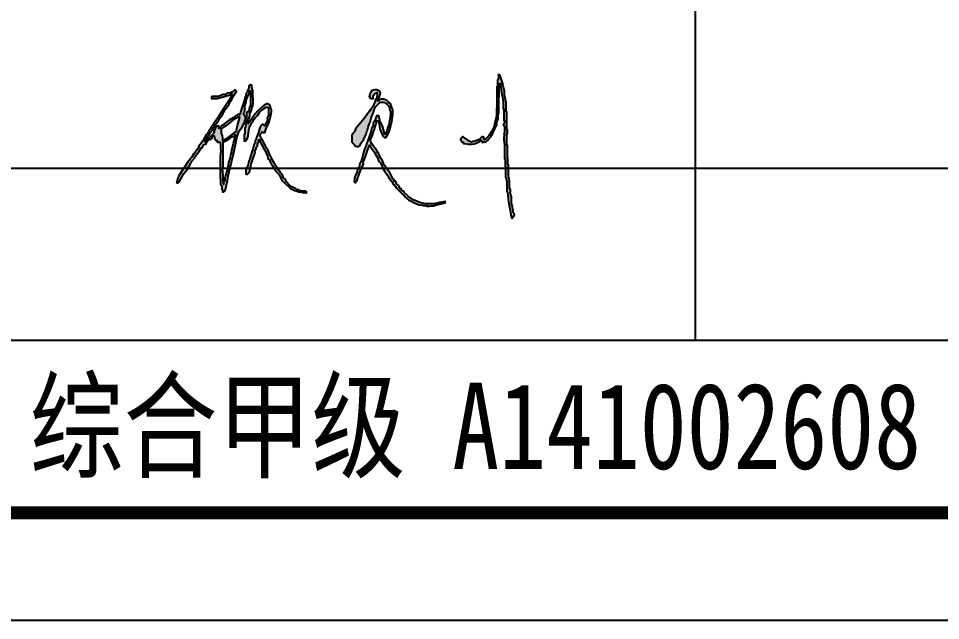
# Model space of a CAD drawing. Extents: x -51258 to 164715, y -112558 to 496610.
# Drawn here: x 108144 to 118850, y 0 to 6991 of the extents above; entities that cross this region are included whole.
import ezdxf

# ---------------------------------------------------------------- set-up
doc = ezdxf.new("R2010")
doc.units = 0
doc.header["$LTSCALE"] = 1000
doc.layers.add('TK', color=7, linetype='Continuous')
doc.styles.add('TK', font='', dxfattribs={"width": 0.8})
doc.styles.get('TK').set_extended_font_data('FangSong_GB2312')

# ---------------------------------------------------------------- blocks, each defined once
blk = doc.blocks.new('RTGSREG')
for points in [[(0, 0), (-59400, 0), (-59400, 42000), (0, 42000)], [(-58400, 41500), (-500, 41500), (-500, 500), (-58400, 500)]]:
    blk.add_lwpolyline(points, close=True)
for points in [[(-13000, 6100), (-13000, 1300)], [(-500, 2100), (-18500, 2100)], [(-500, 1300), (-18500, 1300)]]:
    blk.add_lwpolyline(points)
at = {"const_width": 60}
blk.add_lwpolyline([(-500, 500), (-18500, 500)], dxfattribs=at)
at = {"style": 'TK', "width": 0.8}
blk.add_text('综合甲级 A141002608', height=400, dxfattribs=at).set_placement((-16091.1, 704.3))
blk = doc.blocks.new('顾')
h = blk.add_hatch(color=256)
h.dxf.hatch_style = 1
h.paths.add_polyline_path([(9632.7, 1245.1), (9638.1, 1260.2), (9646.6, 1270), (9650.3, 1275.8), (9655.6, 1287.8), (9657.9, 1294.1), (9658.5, 1297.7), (9658.3, 1304.4), (9655, 1308.1), (9653.8, 1310.6), (9652.8, 1315.5), (9654.3, 1319.2), (9655, 1321), (9656.5, 1324.7), (9656.1, 1333.6), (9656.7, 1338.3), (9659.3, 1346.8), (9662.2, 1360.6), (9664.7, 1367.5), (9671.3, 1380), (9671.3, 1382.9), (9671.3, 1384.4), (9671.3, 1387.4), (9672.7, 1387.4), (9673.5, 1387.4), (9674.9, 1387.4), (9674.9, 1369.7), (9674.9, 1360.8), (9674.9, 1343.1), (9671.4, 1334.7), (9670.3, 1330.1), (9669.4, 1321), (9665.9, 1320.7), (9663.8, 1319.4), (9662, 1316.4), (9662, 1305.7), (9662, 1300.3), (9662, 1289.7), (9660.6, 1286.7), (9659.8, 1285.2), (9658.3, 1282.3), (9659.5, 1276.5), (9659.1, 1272.9), (9656.5, 1267.5), (9656.5, 1260.2), (9656.5, 1256.5), (9656.5, 1249.1), (9655.8, 1249.1), (9655.4, 1249.1), (9654.7, 1249.1), (9654.7, 1240.2), (9654.7, 1235.8), (9654.7, 1227), (9658.1, 1227.3), (9660.2, 1228.6), (9662, 1231.6), (9662, 1232.7), (9662, 1233.2), (9662, 1234.3), (9663.1, 1234.3), (9663.7, 1234.3), (9664.8, 1234.3), (9665.2, 1236.2), (9665.4, 1237.1), (9665.7, 1239), (9666.8, 1244.5), (9667.4, 1247.3), (9668.5, 1252.8), (9669.5, 1262.6), (9670.7, 1267.5), (9674, 1276.7), (9676.4, 1281.5), (9677.9, 1283.8), (9681.4, 1287.8), (9686, 1297.3), (9689.4, 1301.8), (9697.1, 1309), (9704.9, 1320.7), (9710.3, 1326.1), (9722, 1333.9), (9724.8, 1335.7), (9727.1, 1335.9), (9730.3, 1334.8), (9730.7, 1334.1), (9731.3, 1333.8), (9732.1, 1333.9), (9732.1, 1323.6), (9732.1, 1318.4), (9732.1, 1308.1), (9730.6, 1305.1), (9729.9, 1303.7), (9728.4, 1300.7), (9728.9, 1294.7), (9728.3, 1291.4), (9725.6, 1286), (9723.1, 1283.1), (9722.4, 1280.6), (9722.9, 1276.7), (9720.3, 1275.9), (9718.1, 1276.5), (9716.4, 1278.6), (9715.6, 1280.3), (9713.2, 1280.7), (9711.8, 1279.5), (9707.6, 1274.7), (9705.8, 1271.7), (9703.5, 1265.7), (9699.8, 1254.6), (9698, 1249.1), (9694.3, 1238), (9693.3, 1234), (9692.3, 1232), (9689.7, 1228.8), (9690, 1224.3), (9689.4, 1221.6), (9686.9, 1217.8), (9684.5, 1208.7), (9683, 1204.3), (9679.5, 1195.6), (9675.3, 1180.8), (9673.1, 1173.5), (9668.5, 1158.8), (9667.2, 1151.9), (9666, 1148.4), (9663, 1142.2), (9660.2, 1134.5), (9659.6, 1130), (9660.2, 1121.9), (9661.8, 1121.4), (9662.5, 1121), (9663.9, 1120), (9666.7, 1123.1), (9668.2, 1124.6), (9671.3, 1127.4), (9677.1, 1152.9), (9680.8, 1165.5), (9689.7, 1190.1), (9688.8, 1194.6), (9689.6, 1197.6), (9692.5, 1201.2), (9693.1, 1205.2), (9694.2, 1207.4), (9697.1, 1210.4), (9696.8, 1215.7), (9697.4, 1218.6), (9699.8, 1223.3), (9701.1, 1226), (9701.3, 1227.7), (9700.8, 1230.7), (9702.2, 1230.7), (9703, 1230.7), (9704.4, 1230.7), (9704.7, 1226.4), (9705.6, 1224), (9708.1, 1220.5), (9712.9, 1211.3), (9715.3, 1206.7), (9720.1, 1197.5), (9723.8, 1190.1), (9725.6, 1186.4), (9729.3, 1179), (9730.6, 1172.4), (9732.6, 1168.9), (9737.6, 1164.3), (9736.7, 1161.8), (9737.4, 1159.5), (9739.5, 1157.8), (9740.9, 1154.3), (9741.9, 1152.6), (9744.1, 1149.5), (9752.1, 1135.8), (9756.8, 1129.3), (9767.1, 1117.3), (9773.2, 1105.5), (9777.2, 1100), (9786.5, 1090.5), (9797, 1080.2), (9803.1, 1075.6), (9816, 1068.4), (9822.5, 1067.2), (9825.8, 1066), (9831.7, 1062.9), (9835.9, 1064.2), (9839.1, 1063.7), (9842.7, 1061), (9846.3, 1062.1), (9848.2, 1062.3), (9851.9, 1062), (9852.3, 1061.2), (9853, 1060.9), (9853.8, 1061), (9854, 1063.4), (9853.5, 1064.9), (9851.9, 1066.6), (9843.8, 1066.3), (9839.6, 1066.7), (9831.7, 1068.4), (9830.2, 1069.9), (9829.4, 1070.6), (9828, 1072.1), (9824.8, 1070.9), (9822, 1071.5), (9819.7, 1073.9), (9807.1, 1080.6), (9801.1, 1085), (9791.1, 1095.1), (9788, 1101.5), (9785.6, 1104.6), (9780, 1109), (9778.1, 1115.5), (9776.3, 1118.7), (9771.7, 1123.7), (9768.8, 1129.6), (9766.6, 1132.4), (9761.6, 1136.6), (9762, 1139.1), (9761, 1141), (9758.8, 1142.2), (9758.1, 1145), (9756.8, 1146.5), (9754.2, 1147.7), (9755, 1150.7), (9754, 1153.3), (9751.5, 1155.1), (9745.5, 1166.1), (9742.6, 1171.6), (9736.7, 1182.7), (9735.6, 1184.8), (9735.2, 1185.9), (9734.9, 1188.3), (9729.7, 1198.6), (9727.1, 1203.7), (9722, 1214.1), (9715.6, 1225.1), (9712.5, 1230.6), (9706.3, 1241.7), (9705.1, 1244.9), (9705.7, 1247.6), (9708.1, 1250), (9710, 1252.3), (9710.8, 1253.7), (9711.8, 1256.5), (9715.4, 1255.3), (9717.3, 1254.9), (9721, 1254.6), (9724.6, 1266.9), (9727, 1272.9), (9733, 1284.1), (9736.2, 1296), (9737.9, 1301.9), (9741.3, 1313.6), (9742, 1322.5), (9741.4, 1327.3), (9738.5, 1335.7), (9736.8, 1341), (9734.8, 1343.6), (9730.3, 1346.8), (9722.3, 1344), (9718.4, 1341.9), (9711.8, 1336.7), (9702.4, 1328.4), (9698, 1323.9), (9689.7, 1314.5), (9680.9, 1301.6), (9676.5, 1295.1), (9667.6, 1282.3), (9668.4, 1292), (9669.3, 1296.9), (9672.2, 1306.2), (9672.9, 1313.9), (9674.1, 1317.9), (9677.7, 1324.7), (9678.5, 1331.5), (9679.5, 1335), (9682.3, 1341.3), (9682.7, 1347.9), (9682.9, 1351.2), (9683.2, 1357.9), (9683.7, 1361.5), (9683.5, 1363.6), (9682.3, 1367.1), (9682.3, 1375.9), (9682.3, 1380.4), (9682.3, 1389.2), (9679.5, 1395.4), (9678.7, 1399), (9678.6, 1405.8), (9675, 1406.7), (9672.5, 1406.2), (9669.4, 1404), (9669.1, 1397.1), (9668.1, 1393.4), (9664.8, 1387.4), (9664.2, 1383.3), (9663.1, 1381.1), (9660.2, 1378.2), (9660.5, 1373.6), (9659.9, 1371), (9657.4, 1367.1), (9650.7, 1345), (9647.4, 1333.9), (9640.8, 1311.8), (9638, 1312.8), (9635.5, 1312.2), (9633.5, 1309.9), (9627.4, 1307.8), (9624.4, 1306), (9619.6, 1301.6), (9606.3, 1294), (9600, 1289.5), (9588.3, 1279.5), (9584.1, 1277.3), (9582.2, 1275.7), (9579.1, 1272.1), (9578.9, 1270.2), (9578.5, 1269.1), (9577.2, 1267.5), (9575.8, 1267.5), (9575, 1267.5), (9573.5, 1267.5), (9573.5, 1270.5), (9573.5, 1272), (9573.5, 1274.9), (9570.2, 1275.7), (9567.9, 1275.2), (9565.2, 1273.1), (9561.9, 1267.2), (9560.2, 1264.2), (9556.9, 1258.3), (9557.8, 1255), (9557.2, 1252.7), (9555.1, 1250), (9546.7, 1241.7), (9542.3, 1237.8), (9533, 1230.7), (9533.2, 1228.3), (9532.7, 1226.8), (9531.1, 1225.1), (9529.8, 1224.3), (9528.2, 1224.7), (9527.4, 1226), (9529.7, 1229.8), (9531.3, 1231.6), (9534.8, 1234.3), (9536.7, 1240.8), (9538.6, 1244.1), (9543.1, 1249.1), (9547.3, 1256.1), (9549.7, 1259.5), (9555.1, 1265.7), (9554.7, 1268.1), (9555.7, 1270.1), (9557.9, 1271.2), (9560.8, 1277.1), (9563, 1279.9), (9568, 1284.1), (9567.6, 1286.6), (9568.6, 1288.5), (9570.8, 1289.7), (9576.9, 1300.3), (9580.3, 1305.4), (9587.4, 1315.5), (9594, 1327.9), (9597.9, 1333.9), (9606.7, 1345), (9608.6, 1351.5), (9610.5, 1354.7), (9615, 1359.7), (9619.4, 1368.6), (9621.7, 1373), (9626.1, 1381.8), (9628.3, 1383), (9629.3, 1384.9), (9628.8, 1387.4), (9626.9, 1389.6), (9623.9, 1390), (9621.5, 1388.3), (9614.6, 1383.4), (9610.4, 1381.6), (9602.1, 1380), (9599.3, 1379), (9597.9, 1378.2), (9595.7, 1376.3), (9590.4, 1376.6), (9587.5, 1375.9), (9582.8, 1373.5), (9573.5, 1370.6), (9568.5, 1369.9), (9558.8, 1369.9), (9555.1, 1370.2), (9553.1, 1370), (9549.6, 1368.9), (9549.6, 1366.7), (9549.6, 1365.6), (9549.6, 1363.4), (9556.9, 1363.4), (9560.6, 1363.4), (9568, 1363.4), (9578.7, 1366.3), (9584.1, 1367.7), (9594.7, 1370.8), (9602.7, 1373), (9606.7, 1374.5), (9614.1, 1378.2), (9615.5, 1377.6), (9616, 1375.6), (9615, 1374.5), (9605.5, 1357.1), (9600.3, 1348.5), (9589.2, 1332.1), (9576.9, 1311.6), (9570.2, 1301.6), (9556, 1282.3), (9553.6, 1277.5), (9552.1, 1275.3), (9548.6, 1271.2), (9546.2, 1266.5), (9544.7, 1264.2), (9541.3, 1260.2), (9536.7, 1251.7), (9534.1, 1247.6), (9528.4, 1239.9), (9521.7, 1227.4), (9517.8, 1221.4), (9509, 1210.4), (9507.1, 1203.9), (9505.3, 1200.6), (9500.7, 1195.6), (9497.9, 1192.4), (9496.7, 1190.4), (9495.2, 1186.4), (9494.1, 1186.4), (9493.5, 1186.4), (9492.4, 1186.4), (9485.9, 1174.6), (9481.9, 1168.9), (9473.1, 1158.8), (9464, 1144.7), (9459.3, 1137.7), (9450, 1123.7), (9444.5, 1113.9), (9442.3, 1108.6), (9439, 1097.9), (9438.6, 1096.4), (9438.4, 1095.7), (9438, 1094.2), (9441.3, 1093.5), (9443.6, 1094), (9446.3, 1096.1), (9455.8, 1114), (9461.4, 1122.6), (9474, 1138.5), (9473.6, 1140.9), (9474.5, 1142.9), (9476.7, 1144), (9483.4, 1156.5), (9487.3, 1162.5), (9496.1, 1173.5), (9495.7, 1175.9), (9496.7, 1177.9), (9498.9, 1179), (9506.4, 1189), (9509.9, 1194.2), (9516.4, 1204.8), (9517.9, 1204.8), (9518.6, 1204.8), (9520.1, 1204.8), (9522.3, 1209.3), (9523.4, 1211.5), (9525.6, 1215.9), (9530, 1216.7), (9532.6, 1218.5), (9534.8, 1222.4), (9534.8, 1223.5), (9534.8, 1224), (9534.8, 1225.1), (9541.5, 1229.6), (9544.8, 1231.8), (9551.4, 1236.2), (9551.7, 1239.7), (9553, 1241.8), (9556, 1243.6), (9557.1, 1243.6), (9557.7, 1243.6), (9558.8, 1243.6), (9559.6, 1237.3), (9560.8, 1234.1), (9564.3, 1228.8), (9565.8, 1228.8), (9566.5, 1228.8), (9568, 1228.8), (9567.7, 1226.5), (9568.3, 1225), (9569.9, 1223.3), (9572.8, 1223.3), (9574.3, 1223.3), (9577.2, 1223.3), (9578.2, 1215.2), (9578.4, 1211.1), (9578.1, 1203), (9579.2, 1192.7), (9579, 1187.4), (9577.2, 1177.2), (9577.2, 1149.2), (9577.2, 1135.2), (9577.2, 1107.1), (9578, 1107.1), (9578.3, 1107.1), (9579.1, 1107.1), (9579.1, 1099.8), (9579.1, 1096.1), (9579.1, 1088.7), (9580.5, 1085.7), (9581.3, 1084.3), (9582.8, 1081.3), (9583.3, 1074.7), (9583.6, 1071.3), (9584.6, 1064.7), (9587.6, 1064.1), (9589.6, 1064.7), (9592, 1066.6), (9591.6, 1069), (9592.5, 1071), (9594.7, 1072.1), (9600.5, 1100.2), (9603.4, 1114.2), (9609.5, 1142.2), (9612.4, 1154), (9613.9, 1159.9), (9616.9, 1171.7), (9617.2, 1173.1), (9617.4, 1173.9), (9617.8, 1175.3), (9618.6, 1175.4), (9619.1, 1176.5), (9618.7, 1177.2), (9620.2, 1184.6), (9620.9, 1188.3), (9622.4, 1195.6), (9623.1, 1198.6), (9623.5, 1200.1), (9624.2, 1203), (9625.7, 1210.4), (9626.5, 1214.1), (9627.9, 1221.4), (9630.6, 1237.2)])
h.paths.add_polyline_path([(9581.1, 1252.1), (9580.6, 1256.8), (9580.9, 1265.7), (9590.8, 1272.3), (9595.6, 1275.8), (9604.9, 1283.2), (9617.9, 1293.5), (9625.1, 1298), (9639.9, 1305.3), (9640, 1302.7), (9639.8, 1301.3), (9639, 1298.9), (9635.3, 1284.1), (9633.5, 1276.7), (9629.8, 1262), (9629.5, 1259.4), (9628.4, 1257.8), (9626.1, 1256.5), (9610.9, 1243.5), (9602.4, 1237.8), (9584.6, 1228.8), (9585.3, 1234.7), (9585.1, 1237.8), (9583.7, 1243.6)], flags=16)
h.paths.add_polyline_path([(9586.4, 1223.3), (9587.9, 1222.7), (9589.2, 1223), (9590.1, 1224.2), (9596.8, 1227.8), (9600.1, 1229.7), (9606.7, 1233.4), (9611.7, 1238), (9615, 1239.8), (9621.5, 1241.7), (9623.1, 1243.4), (9623.6, 1244.9), (9623.3, 1247.3), (9624.8, 1247.3), (9625.5, 1247.3), (9627, 1247.3), (9627.6, 1245.8), (9627.3, 1244.5), (9626.1, 1243.6), (9622.3, 1228.1), (9620.4, 1220.4), (9616.9, 1204.8), (9615.4, 1197.5), (9614.7, 1193.8), (9613.2, 1186.4), (9613.6, 1185.7), (9613.1, 1184.7), (9612.3, 1184.6), (9611.9, 1183.1), (9611.7, 1182.4), (9611.3, 1180.9), (9609.1, 1172), (9608, 1167.6), (9605.8, 1158.8), (9603.1, 1143.1), (9601.2, 1135.3), (9596.6, 1120), (9594.2, 1113), (9593.6, 1109.1), (9593.8, 1101.6), (9590.8, 1097), (9589.8, 1094.1), (9589.2, 1088.7), (9588.5, 1089.4), (9588.1, 1089.8), (9587.4, 1090.5), (9586.3, 1107.1), (9585.7, 1115.4), (9584.6, 1132), (9584.2, 1137.6), (9584.6, 1140.6), (9586.4, 1145.8), (9586.4, 1176.8), (9586.4, 1192.3)], flags=16)
h.paths.add_polyline_path([(10071.5, 1265.3), (10073, 1269.7), (10075.9, 1278.6), (10077.6, 1283.6), (10078.1, 1286.2), (10078.7, 1291.5), (10080.9, 1291.5), (10082, 1291.5), (10084.2, 1291.5), (10087.8, 1272.7), (10090.4, 1263.3), (10097.1, 1245.4), (10099.2, 1242.1), (10100.6, 1240.5), (10103.6, 1238), (10105.4, 1238), (10106.4, 1238), (10108.2, 1238), (10115.6, 1250.5), (10118.7, 1257.3), (10123, 1271.2), (10124.1, 1275.6), (10124.6, 1277.9), (10125.7, 1282.3), (10127.2, 1291.1), (10127.9, 1295.6), (10129.4, 1304.4), (10129.8, 1306.6), (10130, 1307.7), (10130.3, 1309.9), (10130.3, 1317.3), (10130.3, 1321), (10130.3, 1328.4), (10128.5, 1332.2), (10127.3, 1334.1), (10124.8, 1337.6), (10124.9, 1341.4), (10124.2, 1343.7), (10122, 1346.8), (10117, 1351), (10114.6, 1353.2), (10110, 1357.9), (10103.7, 1360.2), (10100.2, 1361), (10093.5, 1361.6), (10090.1, 1360), (10088.5, 1358.8), (10086.1, 1356), (10084.2, 1356), (10083.3, 1356), (10081.5, 1356), (10085.6, 1364.1), (10087.3, 1368.5), (10089.8, 1377.2), (10090.5, 1381.4), (10089.7, 1384.1), (10087, 1387.4), (10084.2, 1388.4), (10082.9, 1389.2), (10080.5, 1391.1), (10073, 1390.9), (10069.1, 1390.1), (10062.1, 1387.4), (10058.3, 1380.4), (10056.8, 1376.6), (10054.7, 1368.9), (10056.4, 1368.8), (10057.4, 1366.7), (10056.6, 1365.2), (10060.8, 1363.8), (10063.2, 1363.4), (10067.6, 1363.4), (10067.2, 1368.2), (10067.6, 1370.9), (10069.5, 1375.4), (10073.1, 1379.3), (10075.6, 1380.9), (10080.5, 1382.8), (10080.7, 1375), (10080.4, 1371), (10078.7, 1363.4), (10075.5, 1360.8), (10074.2, 1358.3), (10074.1, 1354.2), (10070.4, 1346.8), (10068.6, 1343.1), (10064.9, 1335.7), (10063, 1332.3), (10061.6, 1330.7), (10058.4, 1328.4), (10058.8, 1325.9), (10057.9, 1324), (10055.7, 1322.8), (10038.6, 1299.2), (10029.5, 1287.7), (10010.5, 1265.7), (10008.6, 1259.2), (10006.7, 1256), (10002.2, 1250.9), (10001.9, 1249.1), (10001.1, 1248.1), (9999.4, 1247.3), (9999.4, 1237.7), (9999.4, 1232.9), (9999.4, 1223.3), (10004.2, 1218.1), (10006.6, 1215.5), (10011.4, 1210.4), (10014.7, 1209.7), (10016.4, 1209.5), (10019.7, 1209.5), (10021.8, 1210.7), (10023, 1211.3), (10025.2, 1212.2), (10029.1, 1221), (10031.8, 1225.3), (10038.1, 1232.5), (10037.3, 1235), (10037.9, 1237.3), (10040, 1239), (10042.2, 1242.8), (10043.2, 1244.9), (10044.6, 1249.1), (10047.5, 1257.9), (10049, 1262.4), (10052, 1271.2), (10053.1, 1278.1), (10054.2, 1281.6), (10057.5, 1287.8), (10060.8, 1300.7), (10063.1, 1307.1), (10068.6, 1319.2), (10072.2, 1330.5), (10075.4, 1336.1), (10083.3, 1345), (10085.5, 1347.2), (10086.6, 1348.3), (10088.8, 1350.5), (10092.8, 1351.5), (10094.9, 1351.7), (10099, 1351.4), (10104.3, 1350.3), (10107.1, 1348.8), (10111, 1345), (10116.3, 1340.2), (10118.6, 1336.9), (10121.1, 1330.2), (10120, 1327.4), (10120.6, 1324.8), (10123, 1322.8), (10123, 1317.3), (10123, 1314.5), (10123, 1309), (10122.6, 1307.2), (10122.4, 1306.2), (10122, 1304.4), (10120.6, 1297), (10119.8, 1293.3), (10118.3, 1286), (10118.1, 1279.9), (10117.3, 1276.7), (10114.7, 1271.2), (10112.1, 1263.5), (10110.8, 1259.6), (10108.2, 1251.9), (10108.3, 1250), (10106.3, 1248.5), (10104.5, 1249.1), (10100.4, 1264), (10098, 1271.5), (10092.5, 1286), (10089.9, 1288), (10088.9, 1290), (10088.8, 1293.3), (10087.4, 1299.2), (10086.6, 1302.2), (10085.2, 1308.1), (10082.6, 1308.1), (10081.3, 1308.1), (10078.7, 1308.1), (10079.1, 1305.7), (10078.1, 1303.7), (10075.9, 1302.6), (10073.5, 1294.8), (10071.8, 1291), (10067.6, 1284.1), (10067.9, 1278.9), (10067.3, 1275.9), (10064.9, 1271.2), (10062.5, 1267.2), (10061.7, 1264.8), (10061.2, 1260.2), (10057.5, 1249.1), (10055.7, 1243.6), (10052, 1232.5), (10049, 1225.1), (10047.5, 1221.4), (10044.6, 1214.1), (10040.9, 1203), (10039.1, 1197.5), (10035.4, 1186.4), (10032.6, 1172.6), (10030.1, 1165.6), (10023.4, 1153.2), (10024.2, 1148.7), (10023.5, 1145.7), (10020.6, 1142.2), (10020, 1138.1), (10018.9, 1135.9), (10016, 1132.9), (10016.3, 1128.4), (10015.7, 1125.7), (10013.3, 1121.9), (10008.9, 1112.2), (10007.5, 1106.7), (10006.8, 1096.1), (10008.5, 1094.5), (10010, 1094), (10012.3, 1094.2), (10011.9, 1096.7), (10012.9, 1098.6), (10015.1, 1099.8), (10022.6, 1121.5), (10026.8, 1132.3), (10036.3, 1153.2), (10035.2, 1157.2), (10035.7, 1160), (10038.1, 1163.4), (10045, 1183.7), (10048.5, 1193.8), (10055.7, 1214.1), (10056.8, 1214.1), (10057.3, 1214.1), (10058.4, 1214.1), (10057.5, 1211.5), (10058.2, 1209.3), (10060.3, 1207.6), (10069.9, 1193.8), (10074.4, 1186.5), (10082.4, 1171.7), (10084.3, 1165.2), (10086.1, 1161.9), (10090.7, 1156.9), (10095.9, 1145.5), (10098.9, 1140), (10105.4, 1129.3), (10109.7, 1122.3), (10112.1, 1118.9), (10117.4, 1112.7), (10117, 1110.2), (10118, 1108.3), (10120.2, 1107.1), (10123.1, 1101.2), (10125.3, 1098.4), (10130.3, 1094.2), (10129.9, 1091.8), (10130.9, 1089.8), (10133.1, 1088.7), (10136.8, 1083.6), (10138.6, 1081), (10142.3, 1075.8), (10150.8, 1067.3), (10155, 1063.1), (10163.5, 1054.6), (10164.7, 1053.6), (10165.7, 1053.3), (10167.2, 1053.7), (10166.9, 1051.3), (10167.4, 1049.8), (10169, 1048.1), (10180.9, 1039.3), (10187.2, 1035.4), (10200.4, 1028.8), (10205.8, 1025.6), (10209, 1024.5), (10215.1, 1023.2), (10224, 1021.8), (10228.4, 1021), (10237.3, 1019.6), (10239.5, 1019.2), (10240.6, 1019), (10241.3, 1018.9), (10240.7, 1019.5), (10240.9, 1020.5), (10244.8, 1018.3), (10247.8, 1018), (10252, 1019.6), (10257.9, 1019.2), (10261.1, 1019.6), (10266.8, 1021.4), (10279.3, 1024.7), (10285.6, 1026.3), (10298.1, 1029.7), (10298.1, 1031.2), (10298.1, 1031.9), (10298.1, 1033.4), (10286.9, 1031.7), (10281.3, 1030.4), (10270.4, 1026.9), (10268.2, 1026.8), (10267.1, 1026.6), (10264.9, 1026), (10251.6, 1026), (10245, 1026), (10231.7, 1026), (10219.7, 1029.4), (10213.8, 1031.4), (10202.2, 1036.2), (10197.6, 1037.8), (10195.3, 1038.9), (10191.2, 1041.7), (10181.1, 1049.2), (10176.3, 1053.3), (10167.2, 1062), (10167.1, 1063.9), (10166.6, 1065), (10165.4, 1066.6), (10161.9, 1066.9), (10159.8, 1068.2), (10158, 1071.2), (10158, 1072.3), (10158, 1072.8), (10158, 1073.9), (10156.5, 1073.9), (10155.8, 1073.9), (10154.3, 1073.9), (10151, 1081.7), (10148.1, 1085.4), (10141.4, 1090.5), (10141.8, 1093), (10140.8, 1094.9), (10138.6, 1096.1), (10137.5, 1097), (10137.1, 1098.4), (10137.7, 1099.8), (10136.2, 1099.8), (10135.5, 1099.8), (10134, 1099.8), (10134.4, 1102.2), (10133.5, 1104.2), (10131.2, 1105.3), (10120.5, 1125.3), (10114.4, 1135), (10100.8, 1153.2), (10100.6, 1157.5), (10099.7, 1159.9), (10097.1, 1163.4), (10091.5, 1173.1), (10089, 1178.1), (10084.2, 1188.3), (10083.9, 1189.9), (10082, 1190.8), (10080.5, 1190.1), (10081.3, 1193.2), (10080.4, 1195.7), (10077.8, 1197.5), (10073.4, 1204.2), (10071.2, 1207.5), (10066.7, 1214.1), (10062, 1219.6), (10060.3, 1223.5), (10059.3, 1230.7), (10063.6, 1240.7), (10065.5, 1245.9), (10068.6, 1256.5)])
h.paths.add_polyline_path([(10401.3, 1222.4), (10404.3, 1223.8), (10405.8, 1224.6), (10408.7, 1226), (10408.7, 1227.2), (10408.7, 1227.7), (10408.7, 1228.8), (10411.8, 1229.6), (10414.3, 1228.6), (10416.1, 1226), (10416.8, 1223.8), (10419.7, 1222.9), (10421.6, 1224.2), (10426.7, 1224.9), (10429.4, 1225.9), (10433.6, 1228.8), (10438.2, 1234.1), (10440.6, 1236.7), (10445.6, 1241.7), (10445.2, 1244.2), (10446.2, 1246.1), (10448.4, 1247.3), (10452, 1254.6), (10453.9, 1258.3), (10457.6, 1265.7), (10459.1, 1272), (10460.4, 1275.1), (10464, 1280.4), (10463.6, 1287.2), (10464.4, 1291.1), (10467.7, 1297), (10467.7, 1304.4), (10467.7, 1308.1), (10467.7, 1315.5), (10468.5, 1315.5), (10468.8, 1315.5), (10469.6, 1315.5), (10469.6, 1336.9), (10469.6, 1347.5), (10469.6, 1368.9), (10470.3, 1368.9), (10470.7, 1368.9), (10471.4, 1368.9), (10471.4, 1385.9), (10471.4, 1394.4), (10471.4, 1411.3), (10472.9, 1411.3), (10473.6, 1411.3), (10475.1, 1411.3), (10475.6, 1403.2), (10476.2, 1399.1), (10477.9, 1391.1), (10480.1, 1375.6), (10481.2, 1367.8), (10483.4, 1352.3), (10483.8, 1349.8), (10483.9, 1348.5), (10484.3, 1345.9), (10484.3, 1339.6), (10484.3, 1336.5), (10484.3, 1330.2), (10485.1, 1330.2), (10485.4, 1330.2), (10486.2, 1330.2), (10486.2, 1315.5), (10486.2, 1308.1), (10486.2, 1293.3), (10489, 1290.9), (10489.4, 1287), (10487.1, 1284.1), (10484.8, 1280.3), (10485.1, 1276.4), (10488, 1273.1), (10488, 1265), (10488, 1260.9), (10488, 1252.8), (10486.6, 1252.3), (10486.1, 1250.2), (10487.1, 1249.1), (10485.6, 1235.9), (10485.8, 1229), (10488, 1215.9), (10488, 1197.5), (10488, 1188.3), (10488, 1169.8), (10488.7, 1169.8), (10489.1, 1169.8), (10489.8, 1169.8), (10489.8, 1160.2), (10489.8, 1155.4), (10489.8, 1145.8), (10490.6, 1145.8), (10490.9, 1145.8), (10491.7, 1145.8), (10491.7, 1132.6), (10491.7, 1125.9), (10491.7, 1112.7), (10493.2, 1106.8), (10493.9, 1103.8), (10495.4, 1097.9), (10495.4, 1085.4), (10495.4, 1079.1), (10495.4, 1066.6), (10496.9, 1062.9), (10497.6, 1061), (10499.1, 1057.4), (10499.7, 1041), (10500.6, 1032.8), (10503.7, 1016.8), (10505.1, 1009.4), (10505.9, 1005.7), (10507.4, 998.4), (10508.4, 991), (10509, 987.3), (10510.1, 979.9), (10511.6, 979.9), (10512.3, 979.9), (10513.8, 979.9), (10513.4, 982.4), (10514.4, 984.3), (10516.6, 985.4), (10519.1, 988.3), (10519.9, 990.9), (10519.3, 994.7), (10517.9, 996.1), (10517.1, 996.9), (10515.7, 998.4), (10515.9, 1002.8), (10515.8, 1005.1), (10514.7, 1009.4), (10513.3, 1016.8), (10512.5, 1020.5), (10511, 1027.9), (10510.7, 1029.7), (10510.5, 1030.6), (10510.1, 1032.5), (10510.1, 1038.7), (10510.1, 1041.9), (10510.1, 1048.1), (10508.6, 1053.3), (10507.9, 1055.9), (10506.4, 1061), (10507.6, 1066.9), (10507.2, 1070.4), (10504.6, 1075.8), (10504.6, 1085.4), (10504.6, 1090.2), (10504.6, 1099.8), (10503.1, 1106.4), (10502.4, 1109.7), (10500.9, 1116.4), (10500.9, 1130.4), (10500.9, 1137.4), (10500.9, 1151.4), (10500.2, 1151.4), (10499.8, 1151.4), (10499.1, 1151.4), (10499.1, 1160.2), (10499.1, 1164.7), (10499.1, 1173.5), (10498.3, 1173.5), (10498, 1173.5), (10497.2, 1173.5), (10497.2, 1189.7), (10497.2, 1197.8), (10497.2, 1214.1), (10496.5, 1214.1), (10496.1, 1214.1), (10495.4, 1214.1), (10495.4, 1228.1), (10495.4, 1235.1), (10495.4, 1249.1), (10496.8, 1249.6), (10497.3, 1251.6), (10496.3, 1252.8), (10497.5, 1257.8), (10497.3, 1260.9), (10495.4, 1265.7), (10495.4, 1287.8), (10495.4, 1298.9), (10495.4, 1321), (10494.6, 1321), (10494.3, 1321), (10493.5, 1321), (10493.5, 1332.8), (10493.5, 1338.7), (10493.5, 1350.5), (10491.8, 1360.2), (10490.7, 1365), (10488, 1374.5), (10488.3, 1384.1), (10487.8, 1389.1), (10485.2, 1398.4), (10481.5, 1414.9), (10479, 1423.1), (10473.3, 1439), (10471, 1439), (10469.9, 1439), (10467.7, 1439), (10469, 1432.4), (10468.6, 1428.5), (10465.9, 1422.4), (10465.9, 1413.6), (10465.9, 1409.1), (10465.9, 1400.3), (10465.1, 1400.3), (10464.8, 1400.3), (10464, 1400.3), (10464, 1373), (10464, 1359.3), (10464, 1332.1), (10463.3, 1332.1), (10462.9, 1332.1), (10462.2, 1332.1), (10462.2, 1322.5), (10462.2, 1317.7), (10462.2, 1308.1), (10460.3, 1299.2), (10459.4, 1294.8), (10457.6, 1286), (10455, 1274.8), (10452.9, 1269.3), (10447.4, 1259.2), (10441.3, 1248.8), (10437.5, 1243.9), (10429, 1235.3), (10427.2, 1232.7), (10424.7, 1231.7), (10421.6, 1232.5), (10421.6, 1235.5), (10421.6, 1236.9), (10421.6, 1239.9), (10418.3, 1240.7), (10416, 1240.2), (10413.3, 1238), (10409.2, 1234), (10406.6, 1232.2), (10401.3, 1229.7), (10395.8, 1227.9), (10393.1, 1227), (10387.5, 1225.1), (10382.5, 1223.7), (10379, 1224.2), (10374.6, 1227), (10366.3, 1232.6), (10362.3, 1235.6), (10354.3, 1241.7), (10351.8, 1239.1), (10350.5, 1237.8), (10347.9, 1235.3), (10346.9, 1231.9), (10347.9, 1229.1), (10350.6, 1227), (10352, 1224.3), (10354.1, 1223.1), (10357.1, 1223.3), (10357.1, 1221.8), (10357.1, 1221.1), (10357.1, 1219.6), (10367.3, 1217.7), (10372.5, 1217.2), (10382.9, 1216.8), (10390.5, 1217.9), (10394.4, 1219.1)])
at = {"color": 255}
for points in [[(10510.1, 979.9), (10511.6, 979.9), (10512.3, 979.9), (10513.8, 979.9), (10513.4, 982.4), (10514.4, 984.3), (10516.6, 985.4), (10519.1, 988.3), (10519.9, 990.9), (10519.3, 994.7), (10517.9, 996.1), (10517.1, 996.9), (10515.7, 998.4), (10515.9, 1002.8), (10515.8, 1005.1), (10514.7, 1009.4), (10513.3, 1016.8), (10512.5, 1020.5), (10511, 1027.9), (10510.7, 1029.7), (10510.5, 1030.6), (10510.1, 1032.5), (10510.1, 1038.7), (10510.1, 1041.9), (10510.1, 1048.1), (10508.6, 1053.3), (10507.9, 1055.9), (10506.4, 1061), (10507.6, 1066.9), (10507.2, 1070.4), (10504.6, 1075.8), (10504.6, 1085.4), (10504.6, 1090.2), (10504.6, 1099.8), (10503.1, 1106.4), (10502.4, 1109.7), (10500.9, 1116.4), (10500.9, 1130.4), (10500.9, 1137.4), (10500.9, 1151.4), (10500.2, 1151.4), (10499.8, 1151.4), (10499.1, 1151.4), (10499.1, 1160.2), (10499.1, 1164.7), (10499.1, 1173.5), (10498.3, 1173.5), (10498, 1173.5), (10497.2, 1173.5), (10497.2, 1189.7), (10497.2, 1197.8), (10497.2, 1214.1), (10496.5, 1214.1), (10496.1, 1214.1), (10495.4, 1214.1), (10495.4, 1228.1), (10495.4, 1235.1), (10495.4, 1249.1), (10496.8, 1249.6), (10497.3, 1251.6), (10496.3, 1252.8), (10497.5, 1257.8), (10497.3, 1260.9), (10495.4, 1265.7), (10495.4, 1287.8), (10495.4, 1298.9), (10495.4, 1321), (10494.6, 1321), (10494.3, 1321), (10493.5, 1321), (10493.5, 1332.8), (10493.5, 1338.7), (10493.5, 1350.5), (10491.8, 1360.2), (10490.7, 1365), (10488, 1374.5), (10488.3, 1384.1), (10487.8, 1389.1), (10485.2, 1398.4), (10481.5, 1414.9), (10479, 1423.1), (10473.3, 1439), (10471, 1439), (10469.9, 1439), (10467.7, 1439), (10469, 1432.4), (10468.6, 1428.5), (10465.9, 1422.4), (10465.9, 1413.6), (10465.9, 1409.1), (10465.9, 1400.3), (10465.1, 1400.3), (10464.8, 1400.3), (10464, 1400.3), (10464, 1373), (10464, 1359.3), (10464, 1332.1), (10463.3, 1332.1), (10462.9, 1332.1), (10462.2, 1332.1), (10462.2, 1322.5), (10462.2, 1317.7), (10462.2, 1308.1), (10460.3, 1299.2), (10459.4, 1294.8), (10457.6, 1286), (10455, 1274.8), (10452.9, 1269.3), (10447.4, 1259.2), (10441.3, 1248.8), (10437.5, 1243.9), (10429, 1235.3)], [(9576.9, 1300.3), (9580.3, 1305.4), (9587.4, 1315.5), (9594, 1327.9), (9597.9, 1333.9), (9606.7, 1345), (9608.6, 1351.5), (9610.5, 1354.7), (9615, 1359.7), (9619.4, 1368.6), (9621.7, 1373), (9626.1, 1381.8), (9628.3, 1383), (9629.3, 1384.9), (9628.8, 1387.4), (9626.9, 1389.6), (9623.9, 1390), (9621.5, 1388.3), (9614.6, 1383.4), (9610.4, 1381.6), (9602.1, 1380), (9599.3, 1379), (9597.9, 1378.2), (9595.7, 1376.3), (9590.4, 1376.6), (9587.5, 1375.9), (9582.8, 1373.5), (9573.5, 1370.6), (9568.5, 1369.9), (9558.8, 1369.9), (9555.1, 1370.2), (9553.1, 1370), (9549.6, 1368.9), (9549.6, 1366.7), (9549.6, 1365.6), (9549.6, 1363.4), (9556.9, 1363.4), (9560.6, 1363.4), (9568, 1363.4), (9578.7, 1366.3), (9584.1, 1367.7), (9594.7, 1370.8), (9602.7, 1373), (9606.7, 1374.5), (9614.1, 1378.2), (9615.5, 1377.6), (9616, 1375.6), (9615, 1374.5), (9605.5, 1357.1), (9600.3, 1348.5), (9589.2, 1332.1), (9576.9, 1311.6), (9570.2, 1301.6), (9556, 1282.3), (9553.6, 1277.5), (9552.1, 1275.3), (9548.6, 1271.2), (9546.2, 1266.5), (9544.7, 1264.2), (9541.3, 1260.2), (9536.7, 1251.7), (9534.1, 1247.6), (9528.4, 1239.9), (9521.7, 1227.4), (9517.8, 1221.4), (9509, 1210.4), (9507.1, 1203.9), (9505.3, 1200.6), (9500.7, 1195.6), (9497.9, 1192.4), (9496.7, 1190.4), (9495.2, 1186.4), (9494.1, 1186.4), (9493.5, 1186.4), (9492.4, 1186.4), (9485.9, 1174.6), (9481.9, 1168.9), (9473.1, 1158.8), (9464, 1144.7), (9459.3, 1137.7), (9450, 1123.7), (9444.5, 1113.9), (9442.3, 1108.6), (9439, 1097.9), (9438.6, 1096.4), (9438.4, 1095.7), (9438, 1094.2), (9441.3, 1093.5), (9443.6, 1094), (9446.3, 1096.1), (9455.8, 1114), (9461.4, 1122.6), (9474, 1138.5), (9473.6, 1140.9), (9474.5, 1142.9), (9476.7, 1144), (9483.4, 1156.5), (9487.3, 1162.5), (9496.1, 1173.5), (9495.7, 1175.9), (9496.7, 1177.9), (9498.9, 1179), (9506.4, 1189), (9509.9, 1194.2), (9516.4, 1204.8), (9517.9, 1204.8), (9518.6, 1204.8), (9520.1, 1204.8), (9522.3, 1209.3), (9523.4, 1211.5), (9525.6, 1215.9), (9530, 1216.7), (9532.6, 1218.5), (9534.8, 1222.4), (9534.8, 1223.5), (9534.8, 1224), (9534.8, 1225.1), (9541.5, 1229.6), (9544.8, 1231.8), (9551.4, 1236.2), (9551.7, 1239.7), (9553, 1241.8), (9556, 1243.6), (9557.1, 1243.6), (9557.7, 1243.6), (9558.8, 1243.6), (9559.6, 1237.3)], [(9669.3, 1296.9), (9672.2, 1306.2), (9672.9, 1313.9), (9674.1, 1317.9), (9677.7, 1324.7), (9678.5, 1331.5), (9679.5, 1335), (9682.3, 1341.3), (9682.7, 1347.9), (9682.9, 1351.2), (9683.2, 1357.9), (9683.7, 1361.5), (9683.5, 1363.6), (9682.3, 1367.1), (9682.3, 1375.9), (9682.3, 1380.4), (9682.3, 1389.2), (9679.5, 1395.4), (9678.7, 1399), (9678.6, 1405.8), (9675, 1406.7), (9672.5, 1406.2), (9669.4, 1404), (9669.1, 1397.1), (9668.1, 1393.4), (9664.8, 1387.4), (9664.2, 1383.3), (9663.1, 1381.1), (9660.2, 1378.2), (9660.5, 1373.6), (9659.9, 1371), (9657.4, 1367.1), (9650.7, 1345), (9647.4, 1333.9), (9640.8, 1311.8), (9638, 1312.8), (9635.5, 1312.2), (9633.5, 1309.9), (9627.4, 1307.8), (9624.4, 1306), (9619.6, 1301.6), (9606.3, 1294), (9600, 1289.5), (9588.3, 1279.5), (9584.1, 1277.3), (9582.2, 1275.7), (9579.1, 1272.1), (9578.9, 1270.2), (9578.5, 1269.1), (9577.2, 1267.5), (9575.8, 1267.5), (9575, 1267.5), (9573.5, 1267.5), (9573.5, 1270.5), (9573.5, 1272), (9573.5, 1274.9), (9570.2, 1275.7), (9567.9, 1275.2), (9565.2, 1273.1), (9561.9, 1267.2), (9560.2, 1264.2), (9556.9, 1258.3), (9557.8, 1255), (9557.2, 1252.7), (9555.1, 1250), (9546.7, 1241.7), (9542.3, 1237.8), (9533, 1230.7), (9533.2, 1228.3), (9532.7, 1226.8), (9531.1, 1225.1), (9529.8, 1224.3), (9528.2, 1224.7), (9527.4, 1226), (9529.7, 1229.8), (9531.3, 1231.6), (9534.8, 1234.3), (9536.7, 1240.8), (9538.6, 1244.1), (9543.1, 1249.1), (9547.3, 1256.1), (9549.7, 1259.5), (9555.1, 1265.7), (9554.7, 1268.1), (9555.7, 1270.1), (9557.9, 1271.2), (9560.8, 1277.1), (9563, 1279.9), (9568, 1284.1), (9567.6, 1286.6), (9568.6, 1288.5), (9570.8, 1289.7), (9576.9, 1300.3)], [(10127.9, 1295.6), (10129.4, 1304.4), (10129.8, 1306.6), (10130, 1307.7), (10130.3, 1309.9), (10130.3, 1317.3), (10130.3, 1321), (10130.3, 1328.4), (10128.5, 1332.2), (10127.3, 1334.1), (10124.8, 1337.6), (10124.9, 1341.4), (10124.2, 1343.7), (10122, 1346.8), (10117, 1351), (10114.6, 1353.2), (10110, 1357.9), (10103.7, 1360.2), (10100.2, 1361), (10093.5, 1361.6), (10090.1, 1360), (10088.5, 1358.8), (10086.1, 1356), (10084.2, 1356), (10083.3, 1356), (10081.5, 1356), (10085.6, 1364.1), (10087.3, 1368.5), (10089.8, 1377.2), (10090.5, 1381.4), (10089.7, 1384.1), (10087, 1387.4), (10084.2, 1388.4), (10082.9, 1389.2), (10080.5, 1391.1), (10073, 1390.9), (10069.1, 1390.1), (10062.1, 1387.4), (10058.3, 1380.4), (10056.8, 1376.6), (10054.7, 1368.9), (10056.4, 1368.8), (10057.4, 1366.7), (10056.6, 1365.2), (10060.8, 1363.8), (10063.2, 1363.4), (10067.6, 1363.4), (10067.2, 1368.2), (10067.6, 1370.9), (10069.5, 1375.4), (10073.1, 1379.3), (10075.6, 1380.9), (10080.5, 1382.8), (10080.7, 1375), (10080.4, 1371), (10078.7, 1363.4), (10075.5, 1360.8), (10074.2, 1358.3), (10074.1, 1354.2), (10070.4, 1346.8), (10068.6, 1343.1), (10064.9, 1335.7), (10063, 1332.3), (10061.6, 1330.7), (10058.4, 1328.4), (10058.8, 1325.9), (10057.9, 1324), (10055.7, 1322.8), (10038.6, 1299.2), (10029.5, 1287.7), (10010.5, 1265.7), (10008.6, 1259.2), (10006.7, 1256), (10002.2, 1250.9), (10001.9, 1249.1), (10001.1, 1248.1), (9999.4, 1247.3), (9999.4, 1237.7), (9999.4, 1232.9), (9999.4, 1223.3), (10004.2, 1218.1), (10006.6, 1215.5), (10011.4, 1210.4), (10014.7, 1209.7), (10016.4, 1209.5), (10019.7, 1209.5), (10021.8, 1210.7), (10023, 1211.3), (10025.2, 1212.2), (10029.1, 1221), (10031.8, 1225.3), (10038.1, 1232.5), (10037.3, 1235), (10037.9, 1237.3), (10040, 1239), (10042.2, 1242.8), (10043.2, 1244.9), (10044.6, 1249.1), (10047.5, 1257.9), (10049, 1262.4), (10052, 1271.2), (10053.1, 1278.1), (10054.2, 1281.6), (10057.5, 1287.8), (10060.8, 1300.7)], [(10347.9, 1235.3), (10346.9, 1231.9), (10347.9, 1229.1), (10350.6, 1227), (10352, 1224.3), (10354.1, 1223.1), (10357.1, 1223.3), (10357.1, 1221.8), (10357.1, 1221.1), (10357.1, 1219.6), (10367.3, 1217.7), (10372.5, 1217.2), (10382.9, 1216.8), (10390.5, 1217.9), (10394.4, 1219.1), (10401.3, 1222.4), (10404.3, 1223.8), (10405.8, 1224.6), (10408.7, 1226), (10408.7, 1227.2), (10408.7, 1227.7), (10408.7, 1228.8), (10411.8, 1229.6), (10414.3, 1228.6), (10416.1, 1226), (10416.8, 1223.8), (10419.7, 1222.9), (10421.6, 1224.2), (10426.7, 1224.9), (10429.4, 1225.9), (10433.6, 1228.8), (10438.2, 1234.1), (10440.6, 1236.7), (10445.6, 1241.7), (10445.2, 1244.2), (10446.2, 1246.1), (10448.4, 1247.3), (10452, 1254.6), (10453.9, 1258.3), (10457.6, 1265.7), (10459.1, 1272), (10460.4, 1275.1), (10464, 1280.4), (10463.6, 1287.2), (10464.4, 1291.1), (10467.7, 1297), (10467.7, 1304.4), (10467.7, 1308.1), (10467.7, 1315.5), (10468.5, 1315.5), (10468.8, 1315.5), (10469.6, 1315.5), (10469.6, 1336.9), (10469.6, 1347.5), (10469.6, 1368.9), (10470.3, 1368.9), (10470.7, 1368.9), (10471.4, 1368.9), (10471.4, 1385.9), (10471.4, 1394.4), (10471.4, 1411.3), (10472.9, 1411.3), (10473.6, 1411.3), (10475.1, 1411.3), (10475.6, 1403.2), (10476.2, 1399.1), (10477.9, 1391.1), (10480.1, 1375.6), (10481.2, 1367.8), (10483.4, 1352.3), (10483.8, 1349.8), (10483.9, 1348.5), (10484.3, 1345.9), (10484.3, 1339.6), (10484.3, 1336.5), (10484.3, 1330.2), (10485.1, 1330.2), (10485.4, 1330.2), (10486.2, 1330.2), (10486.2, 1315.5), (10486.2, 1308.1), (10486.2, 1293.3), (10489, 1290.9), (10489.4, 1287), (10487.1, 1284.1), (10484.8, 1280.3), (10485.1, 1276.4), (10488, 1273.1), (10488, 1265), (10488, 1260.9), (10488, 1252.8), (10486.6, 1252.3), (10486.1, 1250.2), (10487.1, 1249.1), (10485.6, 1235.9), (10485.8, 1229)], [(9559.6, 1237.3), (9560.8, 1234.1), (9564.3, 1228.8), (9565.8, 1228.8), (9566.5, 1228.8), (9568, 1228.8), (9567.7, 1226.5), (9568.3, 1225), (9569.9, 1223.3), (9572.8, 1223.3), (9574.3, 1223.3), (9577.2, 1223.3), (9578.2, 1215.2), (9578.4, 1211.1), (9578.1, 1203), (9579.2, 1192.7), (9579, 1187.4), (9577.2, 1177.2), (9577.2, 1149.2), (9577.2, 1135.2), (9577.2, 1107.1), (9578, 1107.1), (9578.3, 1107.1), (9579.1, 1107.1), (9579.1, 1099.8), (9579.1, 1096.1), (9579.1, 1088.7), (9580.5, 1085.7), (9581.3, 1084.3), (9582.8, 1081.3), (9583.3, 1074.7), (9583.6, 1071.3), (9584.6, 1064.7), (9587.6, 1064.1), (9589.6, 1064.7), (9592, 1066.6), (9591.6, 1069), (9592.5, 1071), (9594.7, 1072.1), (9600.5, 1100.2), (9603.4, 1114.2), (9609.5, 1142.2), (9612.4, 1154), (9613.9, 1159.9), (9616.9, 1171.7), (9617.2, 1173.1), (9617.4, 1173.9), (9617.8, 1175.3), (9618.6, 1175.4), (9619.1, 1176.5), (9618.7, 1177.2), (9620.2, 1184.6), (9620.9, 1188.3), (9622.4, 1195.6), (9623.1, 1198.6), (9623.5, 1200.1), (9624.2, 1203), (9625.7, 1210.4), (9626.5, 1214.1), (9627.9, 1221.4), (9630.6, 1237.2), (9632.7, 1245.1), (9638.1, 1260.2), (9646.6, 1270), (9650.3, 1275.8), (9655.6, 1287.8), (9657.9, 1294.1), (9658.5, 1297.7), (9658.3, 1304.4), (9655, 1308.1), (9653.8, 1310.6), (9652.8, 1315.5), (9654.3, 1319.2), (9655, 1321), (9656.5, 1324.7), (9656.1, 1333.6), (9656.7, 1338.3), (9659.3, 1346.8), (9662.2, 1360.6), (9664.7, 1367.5), (9671.3, 1380), (9671.3, 1382.9), (9671.3, 1384.4), (9671.3, 1387.4), (9672.7, 1387.4), (9673.5, 1387.4), (9674.9, 1387.4), (9674.9, 1369.7), (9674.9, 1360.8), (9674.9, 1343.1), (9671.4, 1334.7), (9670.3, 1330.1), (9669.4, 1321), (9665.9, 1320.7), (9663.8, 1319.4), (9662, 1316.4), (9662, 1305.7), (9662, 1300.3), (9662, 1289.7), (9660.6, 1286.7), (9659.8, 1285.2), (9658.3, 1282.3), (9659.5, 1276.5), (9659.1, 1272.9), (9656.5, 1267.5), (9656.5, 1260.2), (9656.5, 1256.5), (9656.5, 1249.1), (9655.8, 1249.1), (9655.4, 1249.1), (9654.7, 1249.1), (9654.7, 1240.2), (9654.7, 1235.8)], [(9654.7, 1235.8), (9654.7, 1227), (9658.1, 1227.3), (9660.2, 1228.6), (9662, 1231.6), (9662, 1232.7), (9662, 1233.2), (9662, 1234.3), (9663.1, 1234.3), (9663.7, 1234.3), (9664.8, 1234.3), (9665.2, 1236.2), (9665.4, 1237.1), (9665.7, 1239), (9666.8, 1244.5), (9667.4, 1247.3), (9668.5, 1252.8), (9669.5, 1262.6), (9670.7, 1267.5), (9674, 1276.7), (9676.4, 1281.5), (9677.9, 1283.8), (9681.4, 1287.8), (9686, 1297.3), (9689.4, 1301.8), (9697.1, 1309), (9704.9, 1320.7), (9710.3, 1326.1), (9722, 1333.9), (9724.8, 1335.7), (9727.1, 1335.9), (9730.3, 1334.8), (9730.7, 1334.1), (9731.3, 1333.8), (9732.1, 1333.9), (9732.1, 1323.6), (9732.1, 1318.4), (9732.1, 1308.1), (9730.6, 1305.1), (9729.9, 1303.7), (9728.4, 1300.7), (9728.9, 1294.7), (9728.3, 1291.4), (9725.6, 1286), (9723.1, 1283.1), (9722.4, 1280.6), (9722.9, 1276.7), (9720.3, 1275.9), (9718.1, 1276.5), (9716.4, 1278.6), (9715.6, 1280.3), (9713.2, 1280.7), (9711.8, 1279.5), (9707.6, 1274.7), (9705.8, 1271.7), (9703.5, 1265.7), (9699.8, 1254.6), (9698, 1249.1), (9694.3, 1238), (9693.3, 1234), (9692.3, 1232), (9689.7, 1228.8), (9690, 1224.3), (9689.4, 1221.6), (9686.9, 1217.8), (9684.5, 1208.7), (9683, 1204.3), (9679.5, 1195.6), (9675.3, 1180.8), (9673.1, 1173.5), (9668.5, 1158.8), (9667.2, 1151.9), (9666, 1148.4), (9663, 1142.2), (9660.2, 1134.5), (9659.6, 1130), (9660.2, 1121.9), (9661.8, 1121.4), (9662.5, 1121), (9663.9, 1120), (9666.7, 1123.1), (9668.2, 1124.6), (9671.3, 1127.4), (9677.1, 1152.9), (9680.8, 1165.5), (9689.7, 1190.1), (9688.8, 1194.6), (9689.6, 1197.6), (9692.5, 1201.2), (9693.1, 1205.2), (9694.2, 1207.4), (9697.1, 1210.4), (9696.8, 1215.7), (9697.4, 1218.6), (9699.8, 1223.3), (9701.1, 1226), (9701.3, 1227.7), (9700.8, 1230.7), (9702.2, 1230.7), (9703, 1230.7), (9704.4, 1230.7), (9704.7, 1226.4), (9705.6, 1224), (9708.1, 1220.5), (9712.9, 1211.3), (9715.3, 1206.7), (9720.1, 1197.5), (9723.8, 1190.1), (9725.6, 1186.4), (9729.3, 1179), (9730.6, 1172.4), (9732.6, 1168.9), (9737.6, 1164.3), (9736.7, 1161.8), (9737.4, 1159.5), (9739.5, 1157.8), (9740.9, 1154.3), (9741.9, 1152.6), (9744.1, 1149.5), (9752.1, 1135.8), (9756.8, 1129.3), (9767.1, 1117.3), (9773.2, 1105.5), (9777.2, 1100), (9786.5, 1090.5), (9797, 1080.2), (9803.1, 1075.6), (9816, 1068.4), (9822.5, 1067.2), (9825.8, 1066), (9831.7, 1062.9), (9835.9, 1064.2), (9839.1, 1063.7), (9842.7, 1061)], [(9842.7, 1061), (9846.3, 1062.1), (9848.2, 1062.3), (9851.9, 1062), (9852.3, 1061.2), (9853, 1060.9), (9853.8, 1061), (9854, 1063.4), (9853.5, 1064.9), (9851.9, 1066.6), (9843.8, 1066.3), (9839.6, 1066.7), (9831.7, 1068.4), (9830.2, 1069.9), (9829.4, 1070.6), (9828, 1072.1), (9824.8, 1070.9), (9822, 1071.5), (9819.7, 1073.9), (9807.1, 1080.6), (9801.1, 1085), (9791.1, 1095.1), (9788, 1101.5), (9785.6, 1104.6), (9780, 1109), (9778.1, 1115.5), (9776.3, 1118.7), (9771.7, 1123.7), (9768.8, 1129.6), (9766.6, 1132.4), (9761.6, 1136.6), (9762, 1139.1), (9761, 1141), (9758.8, 1142.2), (9758.1, 1145), (9756.8, 1146.5), (9754.2, 1147.7), (9755, 1150.7), (9754, 1153.3), (9751.5, 1155.1), (9745.5, 1166.1), (9742.6, 1171.6), (9736.7, 1182.7), (9735.6, 1184.8), (9735.2, 1185.9), (9734.9, 1188.3), (9729.7, 1198.6), (9727.1, 1203.7), (9722, 1214.1), (9715.6, 1225.1), (9712.5, 1230.6), (9706.3, 1241.7), (9705.1, 1244.9), (9705.7, 1247.6), (9708.1, 1250), (9710, 1252.3), (9710.8, 1253.7), (9711.8, 1256.5), (9715.4, 1255.3), (9717.3, 1254.9), (9721, 1254.6), (9724.6, 1266.9), (9727, 1272.9), (9733, 1284.1), (9736.2, 1296), (9737.9, 1301.9), (9741.3, 1313.6), (9742, 1322.5), (9741.4, 1327.3), (9738.5, 1335.7), (9736.8, 1341), (9734.8, 1343.6), (9730.3, 1346.8), (9722.3, 1344), (9718.4, 1341.9), (9711.8, 1336.7), (9702.4, 1328.4), (9698, 1323.9), (9689.7, 1314.5), (9680.9, 1301.6), (9676.5, 1295.1), (9667.6, 1282.3), (9668.4, 1292), (9669.3, 1296.9)], [(10060.8, 1300.7), (10063.1, 1307.1), (10068.6, 1319.2), (10072.2, 1330.5), (10075.4, 1336.1), (10083.3, 1345), (10085.5, 1347.2), (10086.6, 1348.3), (10088.8, 1350.5), (10092.8, 1351.5), (10094.9, 1351.7), (10099, 1351.4), (10104.3, 1350.3), (10107.1, 1348.8), (10111, 1345), (10116.3, 1340.2), (10118.6, 1336.9), (10121.1, 1330.2), (10120, 1327.4), (10120.6, 1324.8), (10123, 1322.8), (10123, 1317.3), (10123, 1314.5), (10123, 1309), (10122.6, 1307.2), (10122.4, 1306.2), (10122, 1304.4), (10120.6, 1297), (10119.8, 1293.3), (10118.3, 1286), (10118.1, 1279.9), (10117.3, 1276.7), (10114.7, 1271.2), (10112.1, 1263.5), (10110.8, 1259.6), (10108.2, 1251.9), (10108.3, 1250), (10106.3, 1248.5), (10104.5, 1249.1), (10100.4, 1264), (10098, 1271.5), (10092.5, 1286), (10089.9, 1288), (10088.9, 1290), (10088.8, 1293.3), (10087.4, 1299.2), (10086.6, 1302.2), (10085.2, 1308.1), (10082.6, 1308.1), (10081.3, 1308.1), (10078.7, 1308.1), (10079.1, 1305.7), (10078.1, 1303.7), (10075.9, 1302.6), (10073.5, 1294.8), (10071.8, 1291), (10067.6, 1284.1), (10067.9, 1278.9), (10067.3, 1275.9), (10064.9, 1271.2), (10062.5, 1267.2), (10061.7, 1264.8), (10061.2, 1260.2), (10057.5, 1249.1), (10055.7, 1243.6), (10052, 1232.5), (10049, 1225.1)], [(10049, 1225.1), (10047.5, 1221.4), (10044.6, 1214.1), (10040.9, 1203), (10039.1, 1197.5), (10035.4, 1186.4), (10032.6, 1172.6), (10030.1, 1165.6), (10023.4, 1153.2), (10024.2, 1148.7), (10023.5, 1145.7), (10020.6, 1142.2), (10020, 1138.1), (10018.9, 1135.9), (10016, 1132.9), (10016.3, 1128.4), (10015.7, 1125.7), (10013.3, 1121.9), (10008.9, 1112.2), (10007.5, 1106.7), (10006.8, 1096.1), (10008.5, 1094.5), (10010, 1094), (10012.3, 1094.2), (10011.9, 1096.7), (10012.9, 1098.6), (10015.1, 1099.8), (10022.6, 1121.5), (10026.8, 1132.3), (10036.3, 1153.2), (10035.2, 1157.2), (10035.7, 1160), (10038.1, 1163.4), (10045, 1183.7), (10048.5, 1193.8), (10055.7, 1214.1), (10056.8, 1214.1), (10057.3, 1214.1), (10058.4, 1214.1), (10057.5, 1211.5), (10058.2, 1209.3), (10060.3, 1207.6), (10069.9, 1193.8), (10074.4, 1186.5), (10082.4, 1171.7), (10084.3, 1165.2), (10086.1, 1161.9), (10090.7, 1156.9), (10095.9, 1145.5), (10098.9, 1140), (10105.4, 1129.3), (10109.7, 1122.3), (10112.1, 1118.9), (10117.4, 1112.7), (10117, 1110.2), (10118, 1108.3), (10120.2, 1107.1), (10123.1, 1101.2), (10125.3, 1098.4), (10130.3, 1094.2), (10129.9, 1091.8), (10130.9, 1089.8), (10133.1, 1088.7), (10136.8, 1083.6), (10138.6, 1081), (10142.3, 1075.8), (10150.8, 1067.3), (10155, 1063.1), (10163.5, 1054.6), (10164.7, 1053.6), (10165.7, 1053.3), (10167.2, 1053.7), (10166.9, 1051.3), (10167.4, 1049.8), (10169, 1048.1), (10180.9, 1039.3), (10187.2, 1035.4), (10200.4, 1028.8), (10205.8, 1025.6), (10209, 1024.5), (10215.1, 1023.2), (10224, 1021.8), (10228.4, 1021), (10237.3, 1019.6), (10239.5, 1019.2), (10240.6, 1019), (10242.8, 1018.6), (10241.8, 1018.4), (10240.7, 1019.5), (10240.9, 1020.5), (10244.8, 1018.3), (10247.8, 1018), (10252, 1019.6), (10257.9, 1019.2), (10261.1, 1019.6), (10266.8, 1021.4), (10279.3, 1024.7), (10285.6, 1026.3), (10298.1, 1029.7), (10298.1, 1031.2), (10298.1, 1031.9), (10298.1, 1033.4), (10286.9, 1031.7), (10281.3, 1030.4), (10270.4, 1026.9), (10268.2, 1026.8), (10267.1, 1026.6), (10264.9, 1026), (10251.6, 1026), (10245, 1026), (10231.7, 1026), (10219.7, 1029.4), (10213.8, 1031.4), (10202.2, 1036.2), (10197.6, 1037.8), (10195.3, 1038.9), (10191.2, 1041.7), (10181.1, 1049.2), (10176.3, 1053.3), (10167.2, 1062), (10167.1, 1063.9), (10166.6, 1065), (10165.4, 1066.6), (10161.9, 1066.9), (10159.8, 1068.2), (10158, 1071.2), (10158, 1072.3), (10158, 1072.8), (10158, 1073.9), (10156.5, 1073.9), (10155.8, 1073.9), (10154.3, 1073.9), (10151, 1081.7), (10148.1, 1085.4), (10141.4, 1090.5), (10141.8, 1093), (10140.8, 1094.9), (10138.6, 1096.1), (10137.5, 1097), (10137.1, 1098.4), (10137.7, 1099.8), (10136.2, 1099.8), (10135.5, 1099.8), (10134, 1099.8), (10134.4, 1102.2), (10133.5, 1104.2), (10131.2, 1105.3), (10120.5, 1125.3), (10114.4, 1135), (10100.8, 1153.2), (10100.6, 1157.5), (10099.7, 1159.9), (10097.1, 1163.4), (10091.5, 1173.1), (10089, 1178.1), (10084.2, 1188.3), (10083.9, 1189.9), (10082, 1190.8), (10080.5, 1190.1), (10081.3, 1193.2), (10080.4, 1195.7), (10077.8, 1197.5), (10073.4, 1204.2), (10071.2, 1207.5), (10066.7, 1214.1), (10062, 1219.6), (10060.3, 1223.5), (10059.3, 1230.7), (10063.6, 1240.7), (10065.5, 1245.9), (10068.6, 1256.5), (10071.5, 1265.3), (10073, 1269.7), (10075.9, 1278.6), (10077.6, 1283.6), (10078.1, 1286.2), (10078.7, 1291.5), (10080.9, 1291.5), (10082, 1291.5), (10084.2, 1291.5), (10087.8, 1272.7), (10090.4, 1263.3), (10097.1, 1245.4), (10099.2, 1242.1), (10100.6, 1240.5), (10103.6, 1238), (10105.4, 1238), (10106.4, 1238), (10108.2, 1238), (10115.6, 1250.5), (10118.7, 1257.3), (10123, 1271.2), (10124.1, 1275.6), (10124.6, 1277.9), (10125.7, 1282.3), (10127.2, 1291.1), (10127.9, 1295.6)], [(10429, 1235.3), (10427.2, 1232.7), (10424.7, 1231.7), (10421.6, 1232.5), (10421.6, 1235.5), (10421.6, 1236.9), (10421.6, 1239.9), (10418.3, 1240.7), (10416, 1240.2), (10413.3, 1238), (10409.2, 1234), (10406.6, 1232.2), (10401.3, 1229.7), (10395.8, 1227.9), (10393.1, 1227), (10387.5, 1225.1), (10382.5, 1223.7), (10379, 1224.2), (10374.6, 1227), (10366.3, 1232.6), (10362.3, 1235.6), (10354.3, 1241.7), (10351.8, 1239.1), (10350.5, 1237.8), (10347.9, 1235.3)], [(10485.8, 1229), (10488, 1215.9), (10488, 1197.5), (10488, 1188.3), (10488, 1169.8), (10488.7, 1169.8), (10489.1, 1169.8), (10489.8, 1169.8), (10489.8, 1160.2), (10489.8, 1155.4), (10489.8, 1145.8), (10490.6, 1145.8), (10490.9, 1145.8), (10491.7, 1145.8), (10491.7, 1132.6), (10491.7, 1125.9), (10491.7, 1112.7), (10493.2, 1106.8), (10493.9, 1103.8), (10495.4, 1097.9), (10495.4, 1085.4), (10495.4, 1079.1), (10495.4, 1066.6), (10496.9, 1062.9), (10497.6, 1061), (10499.1, 1057.4), (10499.7, 1041), (10500.6, 1032.8), (10503.7, 1016.8), (10505.1, 1009.4), (10505.9, 1005.7), (10507.4, 998.4), (10508.4, 991), (10509, 987.3), (10510.1, 979.9)]]:
    blk.add_lwpolyline(points, dxfattribs=at)
for points in [[(9602.4, 1237.8), (9610.9, 1243.5), (9626.1, 1256.5), (9628.4, 1257.8), (9629.5, 1259.4), (9629.8, 1262), (9633.5, 1276.7), (9635.3, 1284.1), (9639, 1298.9), (9639.8, 1301.3), (9640, 1302.7), (9639.9, 1305.3), (9625.1, 1298), (9617.9, 1293.5), (9604.9, 1283.2), (9595.6, 1275.8), (9590.8, 1272.3), (9580.9, 1265.7), (9580.6, 1256.8), (9581.1, 1252.1), (9583.7, 1243.6), (9585.1, 1237.8), (9585.3, 1234.7), (9584.6, 1228.8)], [(9596.8, 1227.8), (9590.1, 1224.2), (9589.2, 1223), (9587.9, 1222.7), (9586.4, 1223.3), (9586.4, 1192.3), (9586.4, 1176.8), (9586.4, 1145.8), (9584.6, 1140.6), (9584.2, 1137.6), (9584.6, 1132), (9585.7, 1115.4), (9586.3, 1107.1), (9587.4, 1090.5), (9588.1, 1089.8), (9588.5, 1089.4), (9589.2, 1088.7), (9589.8, 1094.1), (9590.8, 1097), (9593.8, 1101.6), (9593.6, 1109.1), (9594.2, 1113), (9596.6, 1120), (9601.2, 1135.3), (9603.1, 1143.1), (9605.8, 1158.8), (9608, 1167.6), (9609.1, 1172), (9611.3, 1180.9), (9611.7, 1182.4), (9611.9, 1183.1), (9612.3, 1184.6), (9613.1, 1184.7), (9613.6, 1185.7), (9613.2, 1186.4), (9614.7, 1193.8), (9615.4, 1197.5), (9616.9, 1204.8), (9620.4, 1220.4), (9622.3, 1228.1), (9626.1, 1243.6), (9627.3, 1244.5), (9627.6, 1245.8), (9627, 1247.3), (9625.5, 1247.3), (9624.8, 1247.3), (9623.3, 1247.3), (9623.6, 1244.9), (9623.1, 1243.4), (9621.5, 1241.7), (9615, 1239.8), (9611.7, 1238), (9606.7, 1233.4), (9600.1, 1229.7)]]:
    blk.add_lwpolyline(points, close=True, dxfattribs=at)

msp = doc.modelspace()

# ---------------------------------------------------------------- linework, layer by layer
at = {"layer": 'TK'}
for points in [[(148500, 0), (0, 0), (0, 105000), (148500, 105000)], [(2500, 103750), (147250, 103750), (147250, 1250), (2500, 1250)]]:
    msp.add_lwpolyline(points, close=True, dxfattribs=at)

# ---------------------------------------------------------------- block references
for name, p, xscale, yscale, zscale in [('RTGSREG', (148500, 0), 2.5, 2.5, 2.5), ('顾', (75762.9, 1118.7), 3.625487962235198, 3.625487962235198, 3.625487962235198)]:
    msp.add_blockref(name, p, dxfattribs=dict(xscale=xscale, yscale=yscale, zscale=zscale))

doc.saveas('drawing.dxf')
